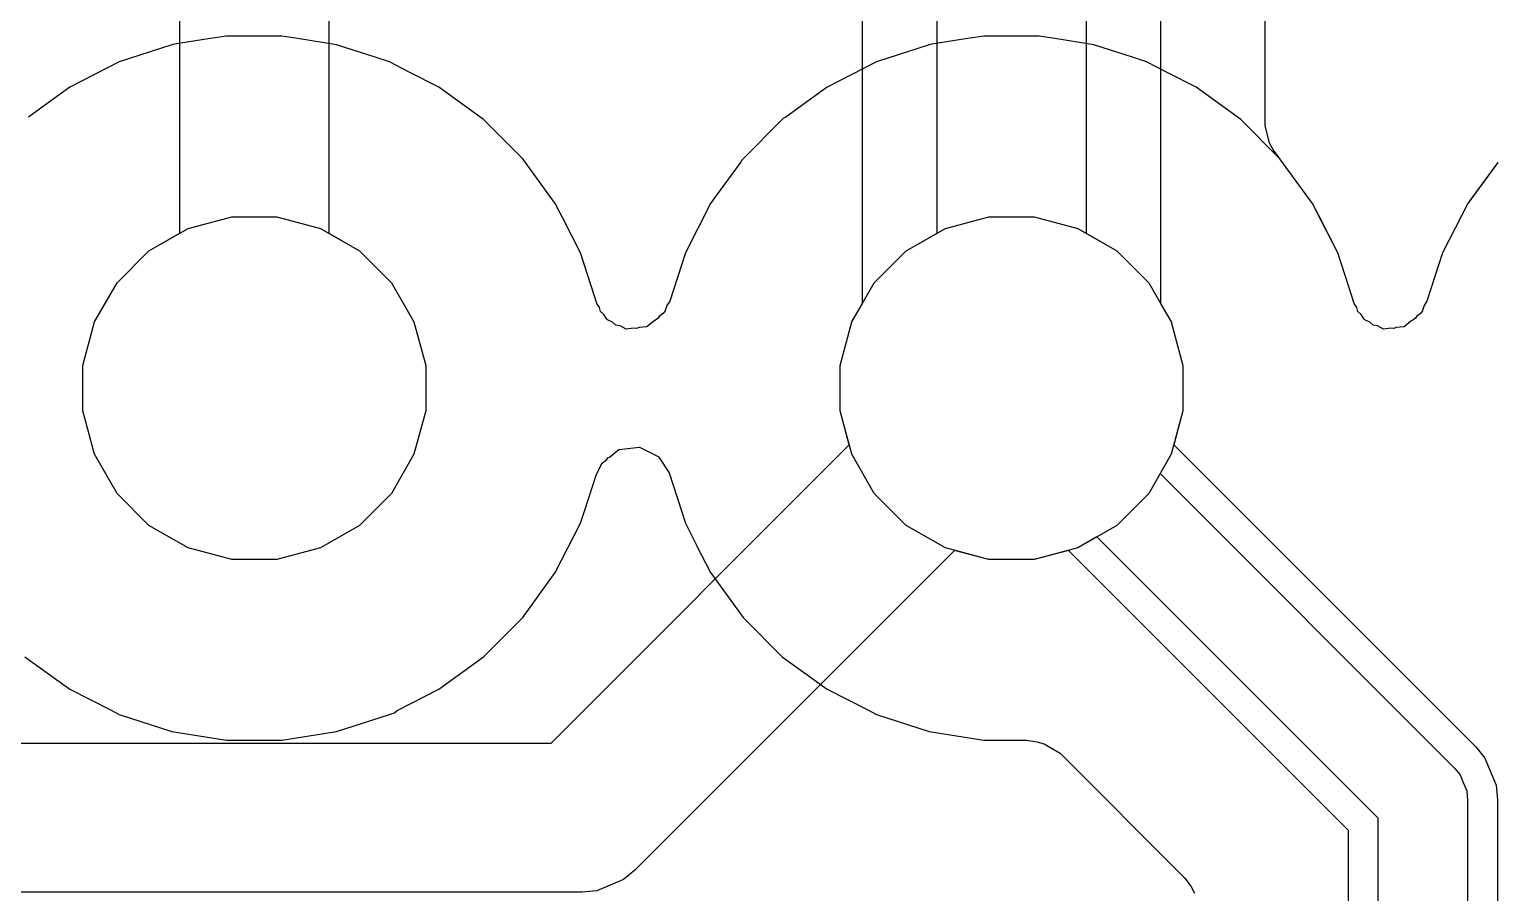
# Model space of a CAD drawing. Header units: inches. Extents: x 1.3 to 5.24, y -7.03 to -1.12.
# Drawn here: x 1.8829 to 2.0768, y -4.2225 to -4.1085 of the extents above; entities that cross this region are included whole.
import ezdxf

# ---------------------------------------------------------------- set-up
doc = ezdxf.new("R2010")
doc.units = ezdxf.units.IN
doc.header["$MEASUREMENT"] = 0
for name, color, linetype, true_color in [('B.Cu', 153, 'CONTINUOUS', 0x4d7fc4), ('B.Mask', 4, 'CONTINUOUS', 0x02ffee), ('F.Cu', 13, 'CONTINUOUS', 0xc83434), ('F.Mask', 201, 'CONTINUOUS', 0xd864ff), ('In1.Cu', 91, 'CONTINUOUS', 0x7fc87f), ('In2.Cu', 33, 'CONTINUOUS', 0xce7d2c)]:
    doc.layers.add(name, color=color, linetype=linetype, true_color=true_color)

msp = doc.modelspace()

# ---------------------------------------------------------------- linework, layer by layer
at = {"layer": 'B.Cu', "linetype": 'CONTINUOUS'}
for p, q in [((1.90653, -4.10981), (1.90209, -4.11051)), ((1.90713, -4.10972), (1.90653, -4.10981)), ((1.90894, -4.10943), (1.90713, -4.10972)), ((1.91626, -4.10943), (1.90894, -4.10943)), ((1.91806, -4.10972), (1.91626, -4.10943)), ((1.91626, -4.10943), (1.91626, -4.10943)), ((1.92348, -4.11057), (1.91806, -4.10972)), ((2.00653, -4.10981), (2.00209, -4.11051)), ((2.00713, -4.10972), (2.00653, -4.10981)), ((2.00894, -4.10943), (2.00713, -4.10972)), ((2.01626, -4.10943), (2.00894, -4.10943)), ((2.01806, -4.10972), (2.01626, -4.10943)), ((2.01626, -4.10943), (2.01626, -4.10943)), ((2.02348, -4.11057), (2.01806, -4.10972)), ((1.90171, -4.11057), (1.89476, -4.11283)), ((1.90209, -4.11051), (1.90171, -4.11057)), ((1.90209, -4.11051), (1.90209, -4.11051)), ((1.90209, -4.11051), (1.90209, -4.11051)), ((1.92856, -4.11222), (1.92348, -4.11057)), ((1.93044, -4.11283), (1.92856, -4.11222)), ((2.00171, -4.11057), (1.99476, -4.11283)), ((2.00209, -4.11051), (2.00171, -4.11057)), ((2.00209, -4.11051), (2.00209, -4.11051)), ((2.00209, -4.11051), (2.00209, -4.11051)), ((2.02856, -4.11222), (2.02348, -4.11057)), ((2.03044, -4.11283), (2.02856, -4.11222)), ((1.89476, -4.11283), (1.88824, -4.11616)), ((1.93316, -4.11422), (1.93044, -4.11283)), ((1.99476, -4.11283), (1.98824, -4.11616)), ((2.03316, -4.11422), (2.03044, -4.11283)), ((1.88824, -4.11616), (1.88489, -4.11859)), ((1.88824, -4.11616), (1.88824, -4.11616)), ((1.93696, -4.11616), (1.93316, -4.11422)), ((1.94288, -4.12046), (1.93696, -4.11616)), ((1.98824, -4.11616), (1.98489, -4.11859)), ((1.98824, -4.11616), (1.98824, -4.11616)), ((2.03696, -4.11616), (2.03316, -4.11422)), ((2.04288, -4.12046), (2.03696, -4.11616)), ((1.88489, -4.11859), (1.88279, -4.12012)), ((1.88489, -4.11859), (1.88489, -4.11859)), ((1.98489, -4.11859), (1.98279, -4.12012)), ((1.98489, -4.11859), (1.98489, -4.11859)), ((1.94805, -4.12563), (1.94288, -4.12046)), ((1.9825, -4.12028), (1.97697, -4.12581)), ((1.98279, -4.12012), (1.9825, -4.12028)), ((2.04805, -4.12563), (2.04288, -4.12046)), ((1.95235, -4.13155), (1.94805, -4.12563)), ((1.97697, -4.12581), (1.97681, -4.1261)), ((2.05235, -4.13155), (2.04805, -4.12563)), ((1.97606, -4.12713), (1.97353, -4.13061)), ((1.97681, -4.1261), (1.97606, -4.12713)), ((1.97606, -4.12713), (1.97606, -4.12713)), ((2.07606, -4.12713), (2.07353, -4.13061)), ((2.07681, -4.1261), (2.07606, -4.12713)), ((2.07606, -4.12713), (2.07606, -4.12713)), ((1.95329, -4.13339), (1.95235, -4.13155)), ((1.97285, -4.13155), (1.96953, -4.13806)), ((1.97353, -4.13061), (1.97285, -4.13155)), ((1.97285, -4.13155), (1.97285, -4.13155)), ((1.97285, -4.13155), (1.97285, -4.13155)), ((2.05329, -4.13339), (2.05235, -4.13155)), ((2.07285, -4.13155), (2.06953, -4.13806)), ((2.07353, -4.13061), (2.07285, -4.13155)), ((2.07285, -4.13155), (2.07285, -4.13155)), ((2.07285, -4.13155), (2.07285, -4.13155)), ((1.90386, -4.13481), (1.90962, -4.13327)), ((1.90962, -4.13327), (1.91558, -4.13327)), ((1.91558, -4.13327), (1.92134, -4.13481)), ((1.95567, -4.13806), (1.95329, -4.13339)), ((2.00386, -4.13481), (2.00962, -4.13327)), ((2.00962, -4.13327), (2.01558, -4.13327)), ((2.01558, -4.13327), (2.02134, -4.13481)), ((2.05567, -4.13806), (2.05329, -4.13339)), ((1.8987, -4.13779), (1.90386, -4.13481)), ((1.92134, -4.13481), (1.9265, -4.13779)), ((1.9987, -4.13779), (2.00386, -4.13481)), ((2.02134, -4.13481), (2.0265, -4.13779)), ((1.89448, -4.142), (1.8987, -4.13779)), ((1.9265, -4.13779), (1.93071, -4.142)), ((1.95756, -4.1439), (1.95567, -4.13806)), ((1.96953, -4.13806), (1.96746, -4.14443)), ((1.96953, -4.13806), (1.96953, -4.13806)), ((1.99448, -4.142), (1.9987, -4.13779)), ((2.0265, -4.13779), (2.03071, -4.142)), ((2.05756, -4.1439), (2.05567, -4.13806)), ((2.06953, -4.13806), (2.06746, -4.14443)), ((2.06953, -4.13806), (2.06953, -4.13806)), ((1.8915, -4.14717), (1.89448, -4.142)), ((1.93071, -4.142), (1.93369, -4.14717)), ((1.9915, -4.14717), (1.99448, -4.142)), ((2.03071, -4.142), (2.03369, -4.14717)), ((1.95783, -4.14472), (1.95756, -4.1439)), ((1.95818, -4.14526), (1.95783, -4.14472)), ((1.96707, -4.145), (1.96687, -4.14564)), ((1.96746, -4.14443), (1.96707, -4.145)), ((2.05783, -4.14472), (2.05756, -4.1439)), ((2.05818, -4.14526), (2.05783, -4.14472)), ((2.06707, -4.145), (2.06687, -4.14564)), ((2.06746, -4.14443), (2.06707, -4.145)), ((1.88996, -4.15292), (1.8915, -4.14717)), ((1.93369, -4.14717), (1.93524, -4.15292)), ((1.95832, -4.14577), (1.95818, -4.14526)), ((1.95877, -4.14618), (1.95832, -4.14577)), ((1.95917, -4.1468), (1.95877, -4.14618)), ((1.95926, -4.14689), (1.95917, -4.1468)), ((1.95992, -4.14721), (1.95926, -4.14689)), ((1.96535, -4.14707), (1.96446, -4.14779)), ((1.9656, -4.14695), (1.96535, -4.14707)), ((1.96595, -4.14667), (1.9656, -4.14695)), ((1.96609, -4.14646), (1.96595, -4.14667)), ((1.96659, -4.14605), (1.96609, -4.14646)), ((1.96685, -4.14568), (1.96659, -4.14605)), ((1.96687, -4.14564), (1.96685, -4.14568)), ((1.98996, -4.15292), (1.9915, -4.14717)), ((2.03369, -4.14717), (2.03524, -4.15292)), ((2.05832, -4.14577), (2.05818, -4.14526)), ((2.05877, -4.14618), (2.05832, -4.14577)), ((2.05917, -4.1468), (2.05877, -4.14618)), ((2.05926, -4.14689), (2.05917, -4.1468)), ((2.05992, -4.14721), (2.05926, -4.14689)), ((2.06535, -4.14707), (2.06446, -4.14779)), ((2.0656, -4.14695), (2.06535, -4.14707)), ((2.06595, -4.14667), (2.0656, -4.14695)), ((2.06609, -4.14646), (2.06595, -4.14667)), ((2.06659, -4.14605), (2.06609, -4.14646)), ((2.06685, -4.14568), (2.06659, -4.14605)), ((2.06687, -4.14564), (2.06685, -4.14568)), ((1.96037, -4.14761), (1.95992, -4.14721)), ((1.96092, -4.1477), (1.96037, -4.14761)), ((1.96173, -4.1481), (1.96092, -4.1477)), ((1.9627, -4.14799), (1.96173, -4.1481)), ((1.96308, -4.14805), (1.9627, -4.14799)), ((1.96341, -4.14791), (1.96308, -4.14805)), ((1.96446, -4.14779), (1.96341, -4.14791)), ((2.06037, -4.14761), (2.05992, -4.14721)), ((2.06092, -4.1477), (2.06037, -4.14761)), ((2.06173, -4.1481), (2.06092, -4.1477)), ((2.0627, -4.14799), (2.06173, -4.1481)), ((2.06308, -4.14805), (2.0627, -4.14799)), ((2.06341, -4.14791), (2.06308, -4.14805)), ((2.06446, -4.14779), (2.06341, -4.14791)), ((1.88996, -4.15889), (1.88996, -4.15292)), ((1.93524, -4.15292), (1.93524, -4.15889)), ((1.98996, -4.15889), (1.98996, -4.15292)), ((2.03524, -4.15292), (2.03524, -4.15889)), ((1.8915, -4.16464), (1.88996, -4.15889)), ((1.93524, -4.15889), (1.93369, -4.16464)), ((1.9915, -4.16464), (1.98996, -4.15889)), ((2.03524, -4.15889), (2.03369, -4.16464)), ((1.95953, -4.16501), (1.96073, -4.16402)), ((1.96073, -4.16402), (1.96347, -4.16371)), ((1.96347, -4.16371), (1.96593, -4.16492)), ((1.89448, -4.16981), (1.8915, -4.16464)), ((1.93369, -4.16464), (1.93071, -4.16981)), ((1.95774, -4.16738), (1.95835, -4.16613)), ((1.95835, -4.16613), (1.9586, -4.16576)), ((1.9586, -4.16576), (1.95915, -4.16532)), ((1.95915, -4.16532), (1.95929, -4.16511)), ((1.95929, -4.16511), (1.95953, -4.16501)), ((1.96593, -4.16492), (1.96602, -4.16501)), ((1.96602, -4.16501), (1.96737, -4.16709)), ((1.99448, -4.16981), (1.9915, -4.16464)), ((2.03369, -4.16464), (2.03223, -4.16718)), ((1.95619, -4.17214), (1.95774, -4.16738)), ((1.96737, -4.16709), (1.96953, -4.17375)), ((2.03223, -4.16718), (2.0711, -4.20606)), ((1.8987, -4.17402), (1.89448, -4.16981)), ((1.93071, -4.16981), (1.9265, -4.17402)), ((1.9987, -4.17402), (1.99448, -4.16981)), ((1.95567, -4.17375), (1.95619, -4.17214)), ((1.90386, -4.177), (1.8987, -4.17402)), ((1.9265, -4.17402), (1.92134, -4.177)), ((1.95235, -4.18026), (1.95567, -4.17375)), ((1.96953, -4.17375), (1.96953, -4.17375)), ((1.96953, -4.17375), (1.97105, -4.17674)), ((2.00386, -4.177), (1.9987, -4.17402)), ((2.02388, -4.17554), (2.02134, -4.177)), ((2.06102, -4.21268), (2.02388, -4.17554)), ((1.90962, -4.17854), (1.90386, -4.177)), ((1.92134, -4.177), (1.91558, -4.17854)), ((1.97105, -4.17674), (1.97106, -4.17675)), ((1.97106, -4.17675), (1.97285, -4.18026)), ((2.00962, -4.17854), (2.00386, -4.177)), ((2.02134, -4.177), (2.01558, -4.17854)), ((1.91558, -4.17854), (1.90962, -4.17854)), ((2.01558, -4.17854), (2.00962, -4.17854)), ((1.94805, -4.18618), (1.95235, -4.18026)), ((1.97285, -4.18026), (1.97715, -4.18618)), ((1.94288, -4.19136), (1.94805, -4.18618)), ((1.97715, -4.18618), (1.98232, -4.19136)), ((1.88232, -4.19136), (1.88824, -4.19566)), ((1.93696, -4.19566), (1.94288, -4.19136)), ((1.98232, -4.19136), (1.98824, -4.19566)), ((1.88824, -4.19566), (1.89361, -4.19839)), ((1.93148, -4.19844), (1.93696, -4.19566)), ((1.98824, -4.19566), (1.99361, -4.19839)), ((1.89361, -4.19839), (1.89476, -4.19898)), ((1.89476, -4.19898), (1.90172, -4.20124)), ((1.92348, -4.20124), (1.93044, -4.19898)), ((1.93044, -4.19898), (1.9308, -4.19886)), ((1.93044, -4.19898), (1.93044, -4.19898)), ((1.9308, -4.19886), (1.93112, -4.19876)), ((1.9308, -4.19886), (1.9308, -4.19886)), ((1.9308, -4.19886), (1.9308, -4.19886)), ((1.93112, -4.19876), (1.93148, -4.19844)), ((1.99361, -4.19839), (1.99476, -4.19898)), ((1.99476, -4.19898), (2.00172, -4.20124)), ((1.90172, -4.20124), (1.90172, -4.20124)), ((1.90172, -4.20124), (1.90172, -4.20124)), ((1.90172, -4.20124), (1.90894, -4.20238)), ((1.91626, -4.20238), (1.92348, -4.20124)), ((1.92348, -4.20124), (1.92348, -4.20124)), ((1.92348, -4.20124), (1.92348, -4.20124)), ((2.00172, -4.20124), (2.00172, -4.20124)), ((2.00172, -4.20124), (2.00172, -4.20124)), ((2.00172, -4.20124), (2.00894, -4.20238)), ((1.90894, -4.20238), (1.90894, -4.20238)), ((1.90894, -4.20238), (1.91626, -4.20238)), ((1.91626, -4.20238), (1.91626, -4.20238)), ((2.00894, -4.20238), (2.00894, -4.20238)), ((2.00894, -4.20238), (2.01456, -4.20238)), ((2.01456, -4.20238), (2.01594, -4.20258)), ((2.01594, -4.20258), (2.01693, -4.20287)), ((2.01693, -4.20287), (2.01901, -4.2041)), ((2.01901, -4.2041), (2.03546, -4.22055)), ((2.0711, -4.20606), (2.07184, -4.20696)), ((2.07184, -4.20696), (2.07225, -4.20796)), ((2.07225, -4.20796), (2.07272, -4.20908)), ((2.07272, -4.20908), (2.07283, -4.21024)), ((2.07283, -4.21024), (2.07283, -4.27824)), ((2.06102, -4.27824), (2.06102, -4.21268)), ((2.03546, -4.22055), (2.03629, -4.22166)), ((2.03629, -4.22166), (2.03678, -4.22257))]:
    msp.add_line(p, q, dxfattribs=at)
at = {"layer": 'B.Mask', "linetype": 'CONTINUOUS'}
for p, q in [((1.90386, -4.13481), (1.90962, -4.13327)), ((1.90962, -4.13327), (1.91558, -4.13327)), ((1.91558, -4.13327), (1.92134, -4.13481)), ((2.00386, -4.13481), (2.00962, -4.13327)), ((2.00962, -4.13327), (2.01558, -4.13327)), ((2.01558, -4.13327), (2.02134, -4.13481)), ((1.8987, -4.13779), (1.90386, -4.13481)), ((1.92134, -4.13481), (1.9265, -4.13779)), ((1.9987, -4.13779), (2.00386, -4.13481)), ((2.02134, -4.13481), (2.0265, -4.13779)), ((1.89448, -4.142), (1.8987, -4.13779)), ((1.9265, -4.13779), (1.93071, -4.142)), ((1.99448, -4.142), (1.9987, -4.13779)), ((2.0265, -4.13779), (2.03071, -4.142)), ((1.8915, -4.14717), (1.89448, -4.142)), ((1.93071, -4.142), (1.93369, -4.14717)), ((1.9915, -4.14717), (1.99448, -4.142)), ((2.03071, -4.142), (2.03369, -4.14717)), ((1.88996, -4.15292), (1.8915, -4.14717)), ((1.93369, -4.14717), (1.93524, -4.15292)), ((1.98996, -4.15292), (1.9915, -4.14717)), ((2.03369, -4.14717), (2.03524, -4.15292)), ((1.88996, -4.15889), (1.88996, -4.15292)), ((1.93524, -4.15292), (1.93524, -4.15889)), ((1.98996, -4.15889), (1.98996, -4.15292)), ((2.03524, -4.15292), (2.03524, -4.15889)), ((1.8915, -4.16464), (1.88996, -4.15889)), ((1.93524, -4.15889), (1.93369, -4.16464)), ((1.9915, -4.16464), (1.98996, -4.15889)), ((2.03524, -4.15889), (2.03369, -4.16464)), ((1.89448, -4.16981), (1.8915, -4.16464)), ((1.93369, -4.16464), (1.93071, -4.16981)), ((1.99448, -4.16981), (1.9915, -4.16464)), ((2.03369, -4.16464), (2.03071, -4.16981)), ((1.8987, -4.17402), (1.89448, -4.16981)), ((1.93071, -4.16981), (1.9265, -4.17402)), ((1.9987, -4.17402), (1.99448, -4.16981)), ((2.03071, -4.16981), (2.0265, -4.17402)), ((1.90386, -4.177), (1.8987, -4.17402)), ((1.9265, -4.17402), (1.92134, -4.177)), ((2.00386, -4.177), (1.9987, -4.17402)), ((2.0265, -4.17402), (2.02134, -4.177)), ((1.90962, -4.17854), (1.90386, -4.177)), ((1.92134, -4.177), (1.91558, -4.17854)), ((2.00962, -4.17854), (2.00386, -4.177)), ((2.02134, -4.177), (2.01558, -4.17854)), ((1.91558, -4.17854), (1.90962, -4.17854)), ((2.01558, -4.17854), (2.00962, -4.17854))]:
    msp.add_line(p, q, dxfattribs=at)
at = {"layer": 'F.Cu', "linetype": 'CONTINUOUS'}
for p, q in [((2.04608, -4.12123), (2.04608, -4.08026)), ((2.02244, -4.08356), (2.02244, -4.13545)), ((1.92244, -4.08843), (1.92244, -4.13545)), ((2.00276, -4.13545), (2.00276, -4.09008)), ((1.90276, -4.13545), (1.90276, -4.0935)), ((2.04668, -4.12357), (2.04608, -4.12123)), ((2.04718, -4.12448), (2.04668, -4.12357)), ((2.04793, -4.12548), (2.04718, -4.12448)), ((2.04797, -4.12553), (2.04792, -4.12548)), ((2.04792, -4.12548), (2.04793, -4.12548)), ((2.04801, -4.12559), (2.04797, -4.12553)), ((2.04805, -4.12563), (2.04801, -4.12559)), ((2.05235, -4.13155), (2.04805, -4.12563)), ((2.07681, -4.1261), (2.07285, -4.13155)), ((2.05352, -4.13385), (2.05235, -4.13155)), ((2.07285, -4.13155), (2.06953, -4.13806)), ((1.8987, -4.13779), (1.90276, -4.13545)), ((1.92244, -4.13545), (1.9265, -4.13779)), ((1.9987, -4.13779), (2.00276, -4.13545)), ((2.02244, -4.13545), (2.0265, -4.13779)), ((2.05567, -4.13806), (2.05352, -4.13385)), ((1.89448, -4.142), (1.8987, -4.13779)), ((1.9265, -4.13779), (1.93071, -4.142)), ((1.99448, -4.142), (1.9987, -4.13779)), ((2.0265, -4.13779), (2.03071, -4.142)), ((2.05756, -4.1439), (2.05567, -4.13806)), ((2.06953, -4.13806), (2.06746, -4.14443)), ((2.06953, -4.13806), (2.06953, -4.13806)), ((1.8915, -4.14717), (1.89448, -4.142)), ((1.93071, -4.142), (1.93369, -4.14717)), ((1.9915, -4.14717), (1.99448, -4.142)), ((2.03071, -4.142), (2.03369, -4.14717)), ((2.05783, -4.14472), (2.05756, -4.1439)), ((2.05818, -4.14526), (2.05783, -4.14472)), ((2.06707, -4.145), (2.06687, -4.14564)), ((2.06746, -4.14443), (2.06707, -4.145)), ((1.88996, -4.15292), (1.8915, -4.14717)), ((1.93369, -4.14717), (1.93524, -4.15292)), ((1.98996, -4.15292), (1.9915, -4.14717)), ((2.03369, -4.14717), (2.03524, -4.15292)), ((2.05832, -4.14577), (2.05818, -4.14526)), ((2.05877, -4.14618), (2.05832, -4.14577)), ((2.05917, -4.1468), (2.05877, -4.14618)), ((2.05926, -4.14689), (2.05917, -4.1468)), ((2.05992, -4.14721), (2.05926, -4.14689)), ((2.06535, -4.14707), (2.06446, -4.14779)), ((2.0656, -4.14695), (2.06535, -4.14707)), ((2.06595, -4.14667), (2.0656, -4.14695)), ((2.06609, -4.14646), (2.06595, -4.14667)), ((2.06659, -4.14605), (2.06609, -4.14646)), ((2.06685, -4.14568), (2.06659, -4.14605)), ((2.06687, -4.14564), (2.06685, -4.14568)), ((2.06037, -4.14761), (2.05992, -4.14721)), ((2.06092, -4.1477), (2.06037, -4.14761)), ((2.06173, -4.1481), (2.06092, -4.1477)), ((2.0627, -4.14799), (2.06173, -4.1481)), ((2.06308, -4.14805), (2.0627, -4.14799)), ((2.06341, -4.14791), (2.06308, -4.14805)), ((2.06446, -4.14779), (2.06341, -4.14791)), ((1.88996, -4.15889), (1.88996, -4.15292)), ((1.93524, -4.15292), (1.93524, -4.15889)), ((1.98996, -4.15889), (1.98996, -4.15292)), ((2.03524, -4.15292), (2.03524, -4.15889)), ((1.8915, -4.16464), (1.88996, -4.15889)), ((1.93524, -4.15889), (1.93369, -4.16464)), ((1.99117, -4.16341), (1.98996, -4.15889)), ((2.03524, -4.15889), (2.03402, -4.16341)), ((1.95183, -4.20276), (1.99117, -4.16341)), ((2.03402, -4.16341), (2.07389, -4.20328)), ((1.89448, -4.16981), (1.8915, -4.16464)), ((1.93369, -4.16464), (1.93071, -4.16981)), ((1.8987, -4.17402), (1.89448, -4.16981)), ((1.93071, -4.16981), (1.9265, -4.17402)), ((1.90386, -4.177), (1.8987, -4.17402)), ((1.9265, -4.17402), (1.92134, -4.177)), ((1.90962, -4.17854), (1.90386, -4.177)), ((1.92134, -4.177), (1.91558, -4.17854)), ((2.00509, -4.17733), (1.96287, -4.21956)), ((2.00962, -4.17854), (2.00509, -4.17733)), ((2.02011, -4.17733), (2.01558, -4.17854)), ((2.05709, -4.21431), (2.02011, -4.17733)), ((1.91558, -4.17854), (1.90962, -4.17854)), ((2.01558, -4.17854), (2.00962, -4.17854)), ((1.51713, -4.20276), (1.95183, -4.20276)), ((2.07389, -4.20328), (2.07511, -4.20477)), ((2.07511, -4.20477), (2.07658, -4.20832)), ((2.07658, -4.20832), (2.07658, -4.20832)), ((2.07658, -4.20832), (2.07677, -4.21024)), ((2.07677, -4.21024), (2.07677, -4.23228)), ((2.05709, -4.23228), (2.05709, -4.21431)), ((1.96137, -4.22078), (1.95783, -4.22225)), ((1.96287, -4.21956), (1.96137, -4.22078)), ((1.96137, -4.22078), (1.96137, -4.22078)), ((1.95591, -4.22244), (1.5212, -4.22244)), ((1.95783, -4.22225), (1.95591, -4.22244))]:
    msp.add_line(p, q, dxfattribs=at)
at = {"layer": 'F.Mask', "linetype": 'CONTINUOUS'}
for p, q in [((1.90386, -4.13481), (1.90962, -4.13327)), ((1.90962, -4.13327), (1.91558, -4.13327)), ((1.91558, -4.13327), (1.92134, -4.13481)), ((2.00386, -4.13481), (2.00962, -4.13327)), ((2.00962, -4.13327), (2.01558, -4.13327)), ((2.01558, -4.13327), (2.02134, -4.13481)), ((1.8987, -4.13779), (1.90386, -4.13481)), ((1.92134, -4.13481), (1.9265, -4.13779)), ((1.9987, -4.13779), (2.00386, -4.13481)), ((2.02134, -4.13481), (2.0265, -4.13779)), ((1.89448, -4.142), (1.8987, -4.13779)), ((1.9265, -4.13779), (1.93071, -4.142)), ((1.99448, -4.142), (1.9987, -4.13779)), ((2.0265, -4.13779), (2.03071, -4.142)), ((1.8915, -4.14717), (1.89448, -4.142)), ((1.93071, -4.142), (1.93369, -4.14717)), ((1.9915, -4.14717), (1.99448, -4.142)), ((2.03071, -4.142), (2.03369, -4.14717)), ((1.88996, -4.15292), (1.8915, -4.14717)), ((1.93369, -4.14717), (1.93524, -4.15292)), ((1.98996, -4.15292), (1.9915, -4.14717)), ((2.03369, -4.14717), (2.03524, -4.15292)), ((1.88996, -4.15889), (1.88996, -4.15292)), ((1.93524, -4.15292), (1.93524, -4.15889)), ((1.98996, -4.15889), (1.98996, -4.15292)), ((2.03524, -4.15292), (2.03524, -4.15889)), ((1.8915, -4.16464), (1.88996, -4.15889)), ((1.93524, -4.15889), (1.93369, -4.16464)), ((1.9915, -4.16464), (1.98996, -4.15889)), ((2.03524, -4.15889), (2.03369, -4.16464)), ((1.89448, -4.16981), (1.8915, -4.16464)), ((1.93369, -4.16464), (1.93071, -4.16981)), ((1.99448, -4.16981), (1.9915, -4.16464)), ((2.03369, -4.16464), (2.03071, -4.16981)), ((1.8987, -4.17402), (1.89448, -4.16981)), ((1.93071, -4.16981), (1.9265, -4.17402)), ((1.9987, -4.17402), (1.99448, -4.16981)), ((2.03071, -4.16981), (2.0265, -4.17402)), ((1.90386, -4.177), (1.8987, -4.17402)), ((1.9265, -4.17402), (1.92134, -4.177)), ((2.00386, -4.177), (1.9987, -4.17402)), ((2.0265, -4.17402), (2.02134, -4.177)), ((1.90962, -4.17854), (1.90386, -4.177)), ((1.92134, -4.177), (1.91558, -4.17854)), ((2.00962, -4.17854), (2.00386, -4.177)), ((2.02134, -4.177), (2.01558, -4.17854)), ((1.91558, -4.17854), (1.90962, -4.17854)), ((2.01558, -4.17854), (2.00962, -4.17854))]:
    msp.add_line(p, q, dxfattribs=at)
at = {"layer": 'In1.Cu', "linetype": 'CONTINUOUS'}
for p, q in [((2.03228, -4.04016), (2.03228, -4.14472)), ((1.99291, -4.14472), (1.99291, -4.04831)), ((1.90386, -4.13481), (1.90962, -4.13327)), ((1.90962, -4.13327), (1.91558, -4.13327)), ((1.91558, -4.13327), (1.92134, -4.13481)), ((1.8987, -4.13779), (1.90386, -4.13481)), ((1.92134, -4.13481), (1.9265, -4.13779)), ((1.89448, -4.142), (1.8987, -4.13779)), ((1.9265, -4.13779), (1.93071, -4.142)), ((1.8915, -4.14717), (1.89448, -4.142)), ((1.93071, -4.142), (1.93369, -4.14717)), ((1.9915, -4.14717), (1.99291, -4.14472)), ((2.03228, -4.14472), (2.03369, -4.14717)), ((1.88996, -4.15292), (1.8915, -4.14717)), ((1.93369, -4.14717), (1.93524, -4.15292)), ((1.98996, -4.15292), (1.9915, -4.14717)), ((2.03369, -4.14717), (2.03524, -4.15292)), ((1.88996, -4.15889), (1.88996, -4.15292)), ((1.93524, -4.15292), (1.93524, -4.15889)), ((1.98996, -4.15889), (1.98996, -4.15292)), ((2.03524, -4.15292), (2.03524, -4.15889)), ((1.8915, -4.16464), (1.88996, -4.15889)), ((1.93524, -4.15889), (1.93369, -4.16464)), ((1.9915, -4.16464), (1.98996, -4.15889)), ((2.03524, -4.15889), (2.03369, -4.16464)), ((1.89448, -4.16981), (1.8915, -4.16464)), ((1.93369, -4.16464), (1.93071, -4.16981)), ((1.99448, -4.16981), (1.9915, -4.16464)), ((2.03369, -4.16464), (2.03071, -4.16981)), ((1.8987, -4.17402), (1.89448, -4.16981)), ((1.93071, -4.16981), (1.9265, -4.17402)), ((1.9987, -4.17402), (1.99448, -4.16981)), ((2.03071, -4.16981), (2.0265, -4.17402)), ((1.90386, -4.177), (1.8987, -4.17402)), ((1.9265, -4.17402), (1.92134, -4.177)), ((2.00386, -4.177), (1.9987, -4.17402)), ((2.0265, -4.17402), (2.02134, -4.177)), ((1.90962, -4.17854), (1.90386, -4.177)), ((1.92134, -4.177), (1.91558, -4.17854)), ((2.00962, -4.17854), (2.00386, -4.177)), ((2.02134, -4.177), (2.01558, -4.17854)), ((1.91558, -4.17854), (1.90962, -4.17854)), ((2.01558, -4.17854), (2.00962, -4.17854))]:
    msp.add_line(p, q, dxfattribs=at)
at = {"layer": 'In2.Cu', "linetype": 'CONTINUOUS'}
for p, q in [((1.90386, -4.13481), (1.90962, -4.13327)), ((1.90962, -4.13327), (1.91558, -4.13327)), ((1.91558, -4.13327), (1.92134, -4.13481)), ((2.00386, -4.13481), (2.00962, -4.13327)), ((2.00962, -4.13327), (2.01558, -4.13327)), ((2.01558, -4.13327), (2.02134, -4.13481)), ((1.8987, -4.13779), (1.90386, -4.13481)), ((1.92134, -4.13481), (1.9265, -4.13779)), ((1.9987, -4.13779), (2.00386, -4.13481)), ((2.02134, -4.13481), (2.0265, -4.13779)), ((1.89448, -4.142), (1.8987, -4.13779)), ((1.9265, -4.13779), (1.93071, -4.142)), ((1.99448, -4.142), (1.9987, -4.13779)), ((2.0265, -4.13779), (2.03071, -4.142)), ((1.8915, -4.14717), (1.89448, -4.142)), ((1.93071, -4.142), (1.93369, -4.14717)), ((1.9915, -4.14717), (1.99448, -4.142)), ((2.03071, -4.142), (2.03369, -4.14717)), ((1.88996, -4.15292), (1.8915, -4.14717)), ((1.93369, -4.14717), (1.93524, -4.15292)), ((1.98996, -4.15292), (1.9915, -4.14717)), ((2.03369, -4.14717), (2.03524, -4.15292)), ((1.88996, -4.15889), (1.88996, -4.15292)), ((1.93524, -4.15292), (1.93524, -4.15889)), ((1.98996, -4.15889), (1.98996, -4.15292)), ((2.03524, -4.15292), (2.03524, -4.15889)), ((1.8915, -4.16464), (1.88996, -4.15889)), ((1.93524, -4.15889), (1.93369, -4.16464)), ((1.9915, -4.16464), (1.98996, -4.15889)), ((2.03524, -4.15889), (2.03369, -4.16464)), ((1.89448, -4.16981), (1.8915, -4.16464)), ((1.93369, -4.16464), (1.93071, -4.16981)), ((1.99448, -4.16981), (1.9915, -4.16464)), ((2.03369, -4.16464), (2.03071, -4.16981)), ((1.8987, -4.17402), (1.89448, -4.16981)), ((1.93071, -4.16981), (1.9265, -4.17402)), ((1.9987, -4.17402), (1.99448, -4.16981)), ((2.03071, -4.16981), (2.0265, -4.17402)), ((1.90386, -4.177), (1.8987, -4.17402)), ((1.9265, -4.17402), (1.92134, -4.177)), ((2.00386, -4.177), (1.9987, -4.17402)), ((2.0265, -4.17402), (2.02134, -4.177)), ((1.90962, -4.17854), (1.90386, -4.177)), ((1.92134, -4.177), (1.91558, -4.17854)), ((2.00962, -4.17854), (2.00386, -4.177)), ((2.02134, -4.177), (2.01558, -4.17854)), ((1.91558, -4.17854), (1.90962, -4.17854)), ((2.01558, -4.17854), (2.00962, -4.17854))]:
    msp.add_line(p, q, dxfattribs=at)

doc.saveas('drawing.dxf')
